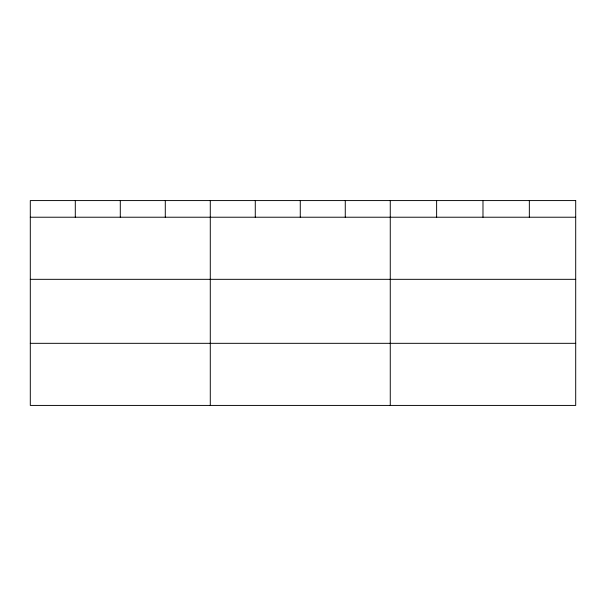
<?xml version="1.0" encoding="UTF-8"?>
<svg xmlns="http://www.w3.org/2000/svg" width="606" height="606" viewBox="0 0 606 606"><rect width="100%" height="100%" fill="white"/><g stroke="black" fill="none" stroke-linecap="round" stroke-linejoin="round"><path stroke-width="0.91" d="M30.3 217.221L575.7 217.221M30.3 279.328L575.7 279.328M30.3 343.322L575.7 343.322M529.341 200.578L529.341 217.221M482.982 200.578L482.982 217.221M436.623 200.578L436.623 217.221M390.264 200.578L390.264 405.422M345.268 200.578L345.268 217.221M300.273 200.578L300.273 217.221M255.277 200.578L255.277 217.221M210.282 200.578L210.282 405.422M165.286 200.578L165.286 217.221M120.291 200.578L120.291 217.221M75.296 200.578L75.296 217.221M575.7 200.578L30.3 200.578L30.3 405.422L575.7 405.422L575.7 200.578"/></g></svg>
